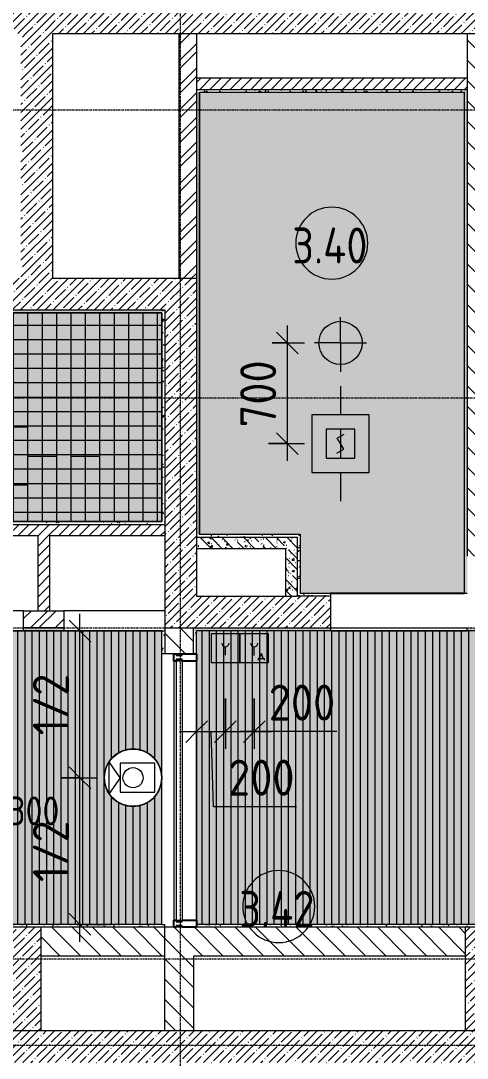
# Model space of a CAD drawing. Header units: millimetres. Extents: x 81303 to 275082, y -8553 to 29000.
# Drawn here: x 97500 to 100600, y 10410 to 17620 of the extents above; entities that cross this region are included whole.
import ezdxf

# ---------------------------------------------------------------- set-up
doc = ezdxf.new("R2010")
doc.units = ezdxf.units.MM
doc.linetypes.add('ADSK_Штрих_ш2 п1', pattern=[300, 200, -100])
doc.linetypes.add('Осевая', pattern=[31.75, 6.35, -4.7625, 15.875, -4.7625])
for name, color, linetype, lineweight in [('A-ANNO-DIMS', 7, 'Continuous', 9), ('A-ANNO-DIMS-100', 7, 'Continuous', 9), ('A-AREA-IDEN', 7, 'Continuous', 9), ('A-CLNG-PATT', 7, 'Continuous', 9), ('A-DETL-2', 7, 'ADSK_Штрих_ш2 п1', 9), ('A-GLAZ-CWMG', 7, 'Continuous', 9), ('A-GLAZ-CWMG-1', 7, 'Continuous', 25), ('A-WALL', 7, 'Continuous', 9), ('I-WALL', 7, 'Continuous', 9), ('Q-SPCQ', 7, 'Continuous', 9), ('Оси-2', 7, 'Осевая', 9)]:
    doc.layers.add(name, color=color, linetype=linetype, lineweight=lineweight)
for name, color, linetype, lineweight, true_color in [('A-ANNO-NOTE', 1, 'Continuous', 9, 0xff0000), ('A-CLNG-1', 7, 'Continuous', 9, 0xeaeaea), ('A-WALL-1', 7, 'Continuous', 9, 0x3c3c3c), ('A-WALL-FNSH-1', 7, 'Continuous', 9, 0x3c3c3c), ('G-ANNO-TEXT-1', 7, 'Continuous', 9, 0x3c3c3c), ('I-WALL-1', 7, 'Continuous', 9, 0x535353), ('Q-SPCQ-3', 7, 'Continuous', 9, 0x008040), ('Q-SPCQ-4', 1, 'Continuous', 9, 0xff0000)]:
    doc.layers.add(name, color=color, linetype=linetype, lineweight=lineweight, true_color=true_color)
doc.layers.add('A-CLNG-PATT-1', color=7, linetype='Continuous', lineweight=9, transparency=1)
doc.styles.add('GOST Common', font='GOST_Common.ttf', dxfattribs={"width": 0.9, "height": 200})
doc.styles.add('GOST Common_1', font='GOST_Common.ttf', dxfattribs={"width": 0.9, "height": 250})
doc.styles.add('ISOCPEUR', font='isocpeur.ttf', dxfattribs={"width": 0.9, "height": 250})
doc.dimstyles.new('ISO-2_5_0_9К_БОЛЬШОЙ', dxfattribs={"dimscale": 304.8, "dimtxt": 248.995294, "dimasz": 0.492126, "dimexe": 0.393701, "dimexo": 0.984252, "dimgap": 0, "dimtad": 1, "dimdec": 0, "dimrnd": 10, "dimzin": 0, "dimdsep": 46, "dimtxsty": 'ISOCPEUR', "dimblk1": 'OBLIQUE', "dimblk2": 'OBLIQUE', "dimsah": 1, "dimcen": 0.09, "dimdle": 0.393701, "dimazin": 0, "dimtfac": 1, "dimtdec": 4, "dimtix": 1, "dimtmove": 0, "dimatfit": 3, "dimfxl": 1, "dimtvp": 1, "dimtolj": 1, "dimtzin": 0, "dimarcsym": 2})
doc.dimstyles.new('ISO-2_5_0_9К_БОЛЬШОЙ_1', dxfattribs={"dimscale": 304.8, "dimtxt": 248.995294, "dimasz": 0.492126, "dimexe": 0.393701, "dimexo": 0.984252, "dimgap": 0, "dimtad": 1, "dimdec": 0, "dimrnd": 10, "dimzin": 0, "dimdsep": 46, "dimtxsty": 'ISOCPEUR', "dimblk1": 'OBLIQUE', "dimblk2": 'OBLIQUE', "dimsah": 1, "dimcen": 0.09, "dimdle": 0.393701, "dimazin": 0, "dimtfac": 1, "dimtdec": 4, "dimtix": 1, "dimtmove": 1, "dimatfit": 3, "dimfxl": 1, "dimtvp": 1, "dimtolj": 1, "dimtzin": 0, "dimarcsym": 2})
pattern_1 = [(45, (0, 0), (-57.024626, 57.024626), []), (45, (57.025, 0), (-57.024626, 57.024626), [100.806, -20.161, 3.353, -16.808])]
pattern_2 = [(45, (0, 0), (-85.53659, 85.53659), []), (45, (57.02, 0), (-85.53659, 85.53659), [])]
pattern_3 = [(135, (0, 0), (-70.71068, -70.71068), [])]
pattern_4 = [(45, (0, 0), (-35.35534, 35.35534), [])]
pattern_5 = [(135, (0, 0), (-75.43415, -75.43415), [106.68, -17.78, 3.556, -17.78]), (135, (0, 75.39), (-75.43415, -75.43415), []), (50, (0, 0), (127.52922, -11.15758), [13.335, -146.685]), (355, (0, 0), (-24.66966, 133.74002), [10.668, -117.348]), (100.451, (10.63, -0.93), (102.85973, 122.58178), [11.333, -124.663]), (46.184, (0, 35.56), (189.75516, -29.43036), [20.002, -220.027]), (96.636, (15.81, 33.1), (166.1822, 173.1996), [17, -186.995]), (351.184, (0, 35.56), (166.18393, 173.19757), [16.002, -176.022]), (21, (17.78, 26.67), (106.13027, -71.58603), [13.335, -146.685]), (326, (17.78, 26.67), (43.26188, 128.93175), [10.668, -117.348]), (71.451, (26.62, 20.7), (149.39198, 57.34505), [11.333, -124.663]), (37.5, (0, 0), (2.162228, 59.188357), [3.353, -112.573, 3.353, -115.773, -117.792]), (37.5, (0, 0), (2.162228, 59.188357), [-235.052, 3.353, -114.44]), (7.5, (0, 0), (46.773857, 70.126152), [3.353, -64.567, 3.353, -109.906, -44.894]), (7.5, (0, 0), (46.773857, 70.126152), [-181.178, 3.353, -41.542]), (327.5, (-39.65, 0), (94.913671, -4.010093), [3.353, -41.097, 3.353, -135.331, -184.023]), (327.5, (-39.65, 0), (94.913671, -4.010093), [-183.134, 3.353, -180.67]), (317.5, (-57.43, 0), (103.69057, 17.79882), [3.353, -54.432, 3.353, -88.748, -130.683]), (317.5, (-57.43, 0), (103.69057, 17.79882), [-149.885, 3.353, -127.33])]
pattern_6 = [(0, (0, 0), (121.92, 30.48), [10.058, -81.382, 10.058, -81.382, -487.68]), (0, (0, 0), (121.92, 30.48), [-182.88, 10.058, -172.822, 10.058, -81.382, -213.36]), (0, (0, 0), (121.92, 30.48), [-457.2, 10.058, -50.902, 10.058, -142.342]), (120, (45.72, 15.24), (-87.356454, 90.345817), [10.058, -81.382, 10.058, -81.382, -487.68]), (120, (45.72, 15.24), (-87.356454, 90.345817), [-182.88, 10.058, -172.822, 10.058, -81.382, -213.36]), (120, (45.72, 15.24), (-87.356454, 90.345817), [-457.2, 10.058, -50.902, 10.058, -142.342]), (240, (60.96, 76.2), (-34.563546, -120.825817), [10.058, -81.382, 10.058, -81.382, -487.68]), (240, (60.96, 76.2), (-34.563546, -120.825817), [-182.88, 10.058, -172.822, 10.058, -81.382, -213.36]), (240, (60.96, 76.2), (-34.563546, -120.825817), [-457.2, 10.058, -50.902, 10.058, -142.342])]

# ---------------------------------------------------------------- blocks, each defined once
blk = doc.blocks.new('Видеокамера - Желтый-29490382-Сводный план потолка 3 этажа в осях 23-33')
at = {"layer": 'Q-SPCQ-3'}
for p, q in [((89, 100), (-151, 100)), ((-151, 100), (-151, -100)), ((89, 0), (166.6, 110.7)), ((89, -100), (89, 100)), ((166.6, 110.7), (166.6, -110.7)), ((89, 0), (166.6, -110.7)), ((-151, -100), (89, -100))]:
    blk.add_line(p, q, dxfattribs=at)
for radius in [200, 70]:
    blk.add_circle((0, 0), radius, dxfattribs=at)
for start, end in [(0, 180), (180, 360)]:
    blk.add_arc((0, 0), 200, start, end, dxfattribs=at)
blk = doc.blocks.new('Дистанционный пожарный извещатель - Монтируемые на перекрытии-30348713-Сводный план потолка 3 этажа в осях 23-33')
at = {"layer": 'Q-SPCQ'}
for p, q in [((0, 200), (-200, 200)), ((-200, 200), (-200, 0)), ((0, 0), (0, 200)), ((-100, 50), (-100, 110)), ((-200, 0), (0, 0)), ((-72.6, 28.2), (-72.6, 18.2)), ((-66.8, 28.2), (-72.6, 28.2)), ((-49.9, 64.5), (-66.8, 28.2)), ((-66.8, 28.2), (-36.8, 28.2)), ((-36.8, 28.2), (-49.9, 64.5)), ((-36.8, 28.2), (-31.8, 28.2)), ((-31.8, 28.2), (-31.8, 18.2))]:
    blk.add_line(p, q, dxfattribs=at)
blk.add_arc((-100, 135), 25, 180, 360, dxfattribs=at)
blk = doc.blocks.new('Извещатель пожарный ручной - Монтируемые на перекрытии-30340863-Сводный план потолка 3 этажа в осях 23-33')
at = {"layer": 'Q-SPCQ'}
for p, q in [((0, 200), (-200, 200)), ((-200, 200), (-200, 0)), ((0, 0), (0, 200)), ((-100, 50), (-100, 110)), ((-200, 0), (0, 0))]:
    blk.add_line(p, q, dxfattribs=at)
blk.add_arc((-100, 135), 25, 180, 360, dxfattribs=at)
blk = doc.blocks.new('Извещатель потолочный - Монтируемые на перекрытии-30363648-Сводный план потолка 3 этажа в осях 23-33')
at = {"layer": 'Q-SPCQ'}
for p, q in [((-300, 300), (-300, -100)), ((100, 300), (-300, 300)), ((100, -100), (100, 300)), ((0, 200), (-200, 200)), ((-200, 200), (-200, 0)), ((-122.5, 139), (-74.9, 166.5)), ((0, 0), (0, 200)), ((-100, 100), (-122.5, 139)), ((-77.5, 61), (-100, 100)), ((-200, 0), (0, 0)), ((-125.1, 33.5), (-77.5, 61)), ((-300, -100), (100, -100))]:
    blk.add_line(p, q, dxfattribs=at)
blk = doc.blocks.new('Извещатель потолочный - Монтируемые на перекрытии-30355244-Сводный план потолка 3 этажа в осях 23-33')
at = {"layer": 'Q-SPCQ'}
for p, q in [((-300, 300), (-300, -100)), ((100, 300), (-300, 300)), ((100, -100), (100, 300)), ((0, 200), (-200, 200)), ((-200, 200), (-200, 0)), ((-122.5, 139), (-74.9, 166.5)), ((0, 0), (0, 200)), ((-100, 100), (-122.5, 139)), ((-77.5, 61), (-100, 100)), ((-200, 0), (0, 0)), ((-125.1, 33.5), (-77.5, 61)), ((-300, -100), (100, -100))]:
    blk.add_line(p, q, dxfattribs=at)
blk = doc.blocks.new('Прямоугольный импост - Импост структурный с накладкой - 160мм Темный-32310142-Сводный план потолка 3 этажа в осях 23-33')
at = {"layer": 'A-GLAZ-CWMG-1'}
for p, q in [((0, 17), (-50, 17)), ((-50, 17), (-50, 0)), ((-50, 0), (-40, 0)), ((-40, 0), (-40, -40)), ((-10, 0), (0, 0)), ((-10, -40), (-10, 0)), ((0, 0), (0, 17)), ((-40, -40), (-50, -40)), ((-50, -40), (-50, -140)), ((0, -40), (-10, -40)), ((0, -140), (0, -40)), ((-50, -140), (0, -140))]:
    blk.add_line(p, q, dxfattribs=at)
blk = doc.blocks.new('Прямоугольный импост - Импост структурный с накладкой - 160мм Темный-32348142-Сводный план потолка 3 этажа в осях 23-33')
at = {"layer": 'A-GLAZ-CWMG-1'}
for p, q in [((-50, 0), (-50, 17)), ((-50, 17), (0, 17)), ((-40, 0), (-50, 0)), ((-40, -40), (-40, 0)), ((0, 0), (-10, 0)), ((-10, 0), (-10, -40)), ((0, 17), (0, 0)), ((-50, -140), (-50, -40)), ((-50, -40), (-40, -40)), ((-10, -40), (0, -40)), ((0, -40), (0, -140)), ((0, -140), (-50, -140))]:
    blk.add_line(p, q, dxfattribs=at)
blk = doc.blocks.new('Прямоугольный импост - Импост структурный с накладкой - 160мм Темный-31920698-Сводный план потолка 3 этажа в осях 23-33')
at = {"layer": 'A-GLAZ-CWMG'}
for p, q in [((98563, 13170), (98563, 11370)), ((98620, 13170), (98580, 13170)), ((98580, 13170), (98580, 11370)), ((98620, 13170), (98620, 11370)), ((98720, 13170), (98720, 11370)), ((98580, 11370), (98620, 11370))]:
    blk.add_line(p, q, dxfattribs=at)
blk = doc.blocks.new('DIMBLOCK29-Сводный план потолка 3 этажа в осях 23-33')
at = {"layer": 'A-ANNO-DIMS-100', "lineweight": 20}
for p, q in [((97910.8, 12359.5), (97835.8, 12434.5)), ((97910.8, 12359.5), (97985.8, 12284.5)), ((97910.8, 11340), (97835.8, 11415)), ((97910.8, 11340), (97985.8, 11265))]:
    blk.add_line(p, q, dxfattribs=at)
at = {"layer": 'A-ANNO-DIMS-100'}
for p, q in [((97779.5, 12359.5), (98030.8, 12359.5)), ((97910.8, 12359.5), (97779.5, 12359.5)), ((97910.8, 11220), (97910.8, 12359.5)), ((98104.7, 11340), (97790.8, 11340)), ((97910.8, 11340), (98104.7, 11340))]:
    blk.add_line(p, q, dxfattribs=at)
at = {"layer": 'A-ANNO-DIMS-100', "color": 0, "insert": (97584.2, 11634.3), "char_height": 250, "width": 517.144, "attachment_point": 1, "rotation": 90, "line_spacing_factor": 1.149209, "style": 'ISOCPEUR'}
blk.add_mtext('1/2', dxfattribs=at)
blk = doc.blocks.new('_Oblique')
at = {"color": 0, "linetype": 'ByBlock', "lineweight": -2}
blk.add_line((-0.5, -0.5), (0.5, 0.5), dxfattribs=at)
blk = doc.blocks.new('DIMBLOCK30-Сводный план потолка 3 этажа в осях 23-33')
at = {"layer": 'A-ANNO-DIMS-100'}
for p, q in [((97910.8, 12359.5), (97910.8, 13499)), ((98104.7, 13379), (97790.8, 13379)), ((97910.8, 13379), (98104.7, 13379)), ((97779.5, 12359.5), (98030.8, 12359.5)), ((97910.8, 12359.5), (97779.5, 12359.5))]:
    blk.add_line(p, q, dxfattribs=at)
at = {"layer": 'A-ANNO-DIMS-100', "lineweight": 20}
for p, q in [((97910.8, 13379), (97835.8, 13454)), ((97910.8, 13379), (97985.8, 13304)), ((97910.8, 12359.5), (97835.8, 12434.5)), ((97910.8, 12359.5), (97985.8, 12284.5))]:
    blk.add_line(p, q, dxfattribs=at)
at = {"layer": 'A-ANNO-DIMS-100', "color": 0, "insert": (97584.2, 12653.8), "char_height": 250, "width": 517.144, "attachment_point": 1, "rotation": 90, "line_spacing_factor": 1.149209, "style": 'ISOCPEUR'}
blk.add_mtext('1/2', dxfattribs=at)
blk = doc.blocks.new('Марка_Помещения - Номер-25198446-Сводный план потолка 3 этажа в осях 23-33')
at = {"layer": 'A-AREA-IDEN'}
for start, end in [(360, 180), (180, 360)]:
    blk.add_arc((0, 0), 2.5, start, end, dxfattribs=at)
blk = doc.blocks.new('DIMBLOCK56-Сводный план потолка 3 этажа в осях 23-33')
at = {"layer": 'A-ANNO-DIMS-100'}
for p, q in [((98721, 12920), (98721, 12559.7)), ((98721, 12679.7), (98721, 12920)), ((98921, 12910), (98921, 12559.7)), ((98921, 12679.7), (98921, 12910)), ((98601, 12679.7), (98921, 12679.7)), ((98839.3, 12158.1), (98821, 12679.7)), ((99413.4, 12158.1), (98839.3, 12158.1))]:
    blk.add_line(p, q, dxfattribs=at)
at = {"layer": 'A-ANNO-DIMS-100', "lineweight": 20}
for p, q in [((98721, 12679.7), (98796, 12754.7)), ((98921, 12679.7), (98996, 12754.7)), ((98721, 12679.7), (98646, 12604.7)), ((98921, 12679.7), (98846, 12604.7))]:
    blk.add_line(p, q, dxfattribs=at)
at = {"layer": 'A-ANNO-DIMS-100', "color": 0, "insert": (98939.3, 12484.7), "char_height": 250, "width": 568.858, "attachment_point": 1, "line_spacing_factor": 1.149209, "style": 'ISOCPEUR'}
blk.add_mtext('200', dxfattribs=at)
blk = doc.blocks.new('DIMBLOCK57-Сводный план потолка 3 этажа в осях 23-33')
at = {"layer": 'A-ANNO-DIMS-100'}
for p, q in [((98921, 12910), (98921, 12559.7)), ((98921, 12679.7), (98921, 12910)), ((99121, 12909), (99121, 12559.7)), ((99121, 12679.7), (99121, 12909)), ((98921, 12679.7), (99241, 12679.7)), ((99121.5, 12679.7), (99021, 12679.7)), ((99695.5, 12679.7), (99121.5, 12679.7))]:
    blk.add_line(p, q, dxfattribs=at)
at = {"layer": 'A-ANNO-DIMS-100', "lineweight": 20}
for p, q in [((98921, 12679.7), (98996, 12754.7)), ((99121, 12679.7), (99196, 12754.7)), ((98921, 12679.7), (98846, 12604.7)), ((99121, 12679.7), (99046, 12604.7))]:
    blk.add_line(p, q, dxfattribs=at)
at = {"layer": 'A-ANNO-DIMS-100', "color": 0, "insert": (99221.5, 13006.3), "char_height": 250, "width": 568.858, "attachment_point": 1, "line_spacing_factor": 1.149209, "style": 'ISOCPEUR'}
blk.add_mtext('200', dxfattribs=at)
blk = doc.blocks.new('DIMBLOCK71-Сводный план потолка 3 этажа в осях 23-33')
at = {"layer": 'A-ANNO-DIMS-100'}
for p, q in [((99350.2, 15500.9), (99350.2, 14560.9)), ((99245.1, 15380.9), (99470.2, 15380.9)), ((99350.2, 15380.9), (99245.1, 15380.9)), ((99220, 14680.9), (99470.2, 14680.9)), ((99350.2, 14680.9), (99220, 14680.9))]:
    blk.add_line(p, q, dxfattribs=at)
at = {"layer": 'A-ANNO-DIMS-100', "lineweight": 20}
for p, q in [((99350.2, 15380.9), (99275.2, 15455.9)), ((99350.2, 15380.9), (99425.2, 15305.9)), ((99350.2, 14680.9), (99275.2, 14755.9)), ((99350.2, 14680.9), (99425.2, 14605.9))]:
    blk.add_line(p, q, dxfattribs=at)
at = {"layer": 'A-ANNO-DIMS-100', "color": 0, "insert": (99023.6, 14793.9), "char_height": 250, "width": 568.858, "attachment_point": 1, "rotation": 90, "line_spacing_factor": 1.149209, "style": 'ISOCPEUR'}
blk.add_mtext('700', dxfattribs=at)

msp = doc.modelspace()

# ---------------------------------------------------------------- hatches: boundary and pattern name
at = {"layer": 'A-ANNO-NOTE'}
msp.add_hatch(color=256, dxfattribs=at).paths.add_polyline_path([(97398, 10621), (97398, 11341), (98479, 11341), (98479, 12355.4), (98473.7, 12311.6), (98456.6, 12266.6), (98429.2, 12226.9), (98393.1, 12194.9), (98350.4, 12172.5), (98303.6, 12161), (98255.4, 12161), (98208.6, 12172.5), (98165.9, 12194.9), (98129.8, 12226.9), (98102.4, 12266.6), (98085.3, 12311.6), (98079.5, 12359.5), (98085.3, 12407.4), (98102.4, 12452.4), (98129.8, 12492.1), (98165.9, 12524.1), (98208.6, 12546.5), (98255.4, 12558), (98303.6, 12558), (98350.4, 12546.5), (98393.1, 12524.1), (98429.2, 12492.1), (98456.6, 12452.4), (98473.7, 12407.4), (98479, 12363.6), (98479, 13379), (95945, 13379), (95945, 13360), (95845, 13360), (95845, 13379), (95020, 13379), (95020, 13360), (94920, 13360), (94920, 13379), (84991, 13379), (84991, 10621), (97363, 10621)])
at = {"layer": 'A-CLNG-PATT'}
h = msp.add_hatch(dxfattribs=at)
h.set_pattern_fill('FP_30', color=256, style=0, pattern_type=2)
h.set_pattern_definition([(0, (96650, 14605), (0, -100), []), (270, (96650, 14605), (-100, -6e-15), [])])
h.paths.add_polyline_path([(96719, 13621), (96719, 14141), (98479, 14141), (98479, 15589), (94821, 15589), (94821, 13621)])
h.paths.add_polyline_path([(94886.2, 13796.5), (94886.2, 13846.5), (94901.2, 13846.5), (94901.2, 13796.5)])
h.paths.add_polyline_path([(94901.2, 13996.5), (94886.2, 13996.5), (94886.2, 14046.5), (94901.2, 14046.5)])
h = msp.add_hatch(dxfattribs=at)
h.set_pattern_fill('FP_28', color=256, style=0, pattern_type=2)
h.set_pattern_definition([(90, (89380, 14050.656), (50, -3e-15), [])])
h.paths.add_polyline_path([(97398, 10621), (97398, 11341), (98479, 11341), (98479, 12355.4), (98473.7, 12311.6), (98456.6, 12266.6), (98429.2, 12226.9), (98393.1, 12194.9), (98350.4, 12172.5), (98303.6, 12161), (98255.4, 12161), (98208.6, 12172.5), (98165.9, 12194.9), (98129.8, 12226.9), (98102.4, 12266.6), (98085.3, 12311.6), (98079.5, 12359.5), (98085.3, 12407.4), (98102.4, 12452.4), (98129.8, 12492.1), (98165.9, 12524.1), (98208.6, 12546.5), (98255.4, 12558), (98303.6, 12558), (98350.4, 12546.5), (98393.1, 12524.1), (98429.2, 12492.1), (98456.6, 12452.4), (98473.7, 12407.4), (98479, 12363.6), (98479, 13379), (95945, 13379), (95945, 13360), (95845, 13360), (95845, 13379), (95020, 13379), (95020, 13360), (94920, 13360), (94920, 13379), (84991, 13379), (84991, 10621), (97363, 10621)])
h = msp.add_hatch(dxfattribs=at)
h.set_pattern_fill('FP_29', color=256, style=0, pattern_type=2)
h.set_pattern_definition([(90, (108160, 14079.39), (50, -3e-15), [])])
h.paths.add_polyline_path([(120561.7, 10621), (121189, 10621), (121189, 12429), (120359, 12429), (120359, 13379), (98721, 13379), (98721, 11341), (100830, 11341), (100830, 10621), (119082.7, 10621)])
h.paths.add_polyline_path([(110533.7, 11801.5), (110485.5, 11801.5), (110438.7, 11813), (110396, 11835.4), (110359.9, 11867.4), (110332.5, 11907.1), (110315.4, 11952.1), (110309.6, 12000), (110315.4, 12047.9), (110332.5, 12092.9), (110359.9, 12132.6), (110396, 12164.6), (110438.7, 12187), (110485.5, 12198.5), (110533.7, 12198.5), (110580.5, 12187), (110623.2, 12164.6), (110659.3, 12132.6), (110686.7, 12092.9), (110703.8, 12047.9), (110709.6, 12000), (110703.8, 11952.1), (110686.7, 11907.1), (110659.3, 11867.4), (110623.2, 11835.4), (110580.5, 11813)])
h.paths.add_polyline_path([(110933.7, 11801.5), (110885.5, 11801.5), (110838.7, 11813), (110796, 11835.4), (110759.9, 11867.4), (110732.5, 11907.1), (110715.4, 11952.1), (110709.6, 12000), (110715.4, 12047.9), (110732.5, 12092.9), (110759.9, 12132.6), (110796, 12164.6), (110838.7, 12187), (110885.5, 12198.5), (110933.7, 12198.5), (110980.5, 12187), (111023.2, 12164.6), (111059.3, 12132.6), (111086.7, 12092.9), (111103.8, 12047.9), (111109.6, 12000), (111103.8, 11952.1), (111086.7, 11907.1), (111059.3, 11867.4), (111023.2, 11835.4), (110980.5, 11813)])
at = {"layer": 'A-CLNG-PATT-1'}
for points in [[(100579, 13641), (100579, 17121.8), (98741, 17121.8), (98741, 14051), (99441, 14051), (99441, 13641), (99940.6, 13641)], [(97398, 10621), (97398, 11341), (98479, 11341), (98479, 12355.4), (98473.7, 12311.6), (98456.6, 12266.6), (98429.2, 12226.9), (98393.1, 12194.9), (98350.4, 12172.5), (98303.6, 12161), (98255.4, 12161), (98208.6, 12172.5), (98165.9, 12194.9), (98129.8, 12226.9), (98102.4, 12266.6), (98085.3, 12311.6), (98079.5, 12359.5), (98085.3, 12407.4), (98102.4, 12452.4), (98129.8, 12492.1), (98165.9, 12524.1), (98208.6, 12546.5), (98255.4, 12558), (98303.6, 12558), (98350.4, 12546.5), (98393.1, 12524.1), (98429.2, 12492.1), (98456.6, 12452.4), (98473.7, 12407.4), (98479, 12363.6), (98479, 13379), (95945, 13379), (95945, 13360), (95845, 13360), (95845, 13379), (95020, 13379), (95020, 13360), (94920, 13360), (94920, 13379), (84991, 13379), (84991, 10621), (97363, 10621)]]:
    msp.add_hatch(color=256, dxfattribs=at).paths.add_polyline_path(points)
h = msp.add_hatch(color=256, dxfattribs=at)
h.paths.add_polyline_path([(96719, 13621), (96719, 14141), (98479, 14141), (98479, 15589), (94821, 15589), (94821, 13621)])
h.paths.add_polyline_path([(94886.2, 13796.5), (94886.2, 13846.5), (94901.2, 13846.5), (94901.2, 13796.5)])
h.paths.add_polyline_path([(94901.2, 13996.5), (94886.2, 13996.5), (94886.2, 14046.5), (94901.2, 14046.5)])
h = msp.add_hatch(color=256, dxfattribs=at)
h.paths.add_polyline_path([(120561.7, 10621), (121189, 10621), (121189, 12429), (120359, 12429), (120359, 13379), (98721, 13379), (98721, 11341), (100830, 11341), (100830, 10621), (119082.7, 10621)])
h.paths.add_polyline_path([(110533.7, 11801.5), (110485.5, 11801.5), (110438.7, 11813), (110396, 11835.4), (110359.9, 11867.4), (110332.5, 11907.1), (110315.4, 11952.1), (110309.6, 12000), (110315.4, 12047.9), (110332.5, 12092.9), (110359.9, 12132.6), (110396, 12164.6), (110438.7, 12187), (110485.5, 12198.5), (110533.7, 12198.5), (110580.5, 12187), (110623.2, 12164.6), (110659.3, 12132.6), (110686.7, 12092.9), (110703.8, 12047.9), (110709.6, 12000), (110703.8, 11952.1), (110686.7, 11907.1), (110659.3, 11867.4), (110623.2, 11835.4), (110580.5, 11813)])
h.paths.add_polyline_path([(110933.7, 11801.5), (110885.5, 11801.5), (110838.7, 11813), (110796, 11835.4), (110759.9, 11867.4), (110732.5, 11907.1), (110715.4, 11952.1), (110709.6, 12000), (110715.4, 12047.9), (110732.5, 12092.9), (110759.9, 12132.6), (110796, 12164.6), (110838.7, 12187), (110885.5, 12198.5), (110933.7, 12198.5), (110980.5, 12187), (111023.2, 12164.6), (111059.3, 12132.6), (111086.7, 12092.9), (111103.8, 12047.9), (111109.6, 12000), (111103.8, 11952.1), (111086.7, 11907.1), (111059.3, 11867.4), (111023.2, 11835.4), (110980.5, 11813)])
at = {"layer": 'I-WALL'}
h = msp.add_hatch(dxfattribs=at)
h.set_pattern_fill('FP_1', color=256, style=0, pattern_type=2)
h.set_pattern_definition(pattern_1)
h.paths.add_polyline_path([(100800, 17530), (100800, 21400), (100580, 21400), (100580, 17530)])
h = msp.add_hatch(dxfattribs=at)
h.set_pattern_fill('FP_1', color=256, style=0, pattern_type=2)
h.set_pattern_definition(pattern_1)
h.paths.add_polyline_path([(100580, 17530), (100580, 17750), (94800, 17750), (94800, 17530), (99940.6, 17530)])
h = msp.add_hatch(dxfattribs=at)
h.set_pattern_fill('FP_1', color=256, style=0, pattern_type=2)
h.set_pattern_definition(pattern_1)
h.paths.add_polyline_path([(97500, 15830), (97720, 15830), (97720, 17530), (97500, 17530), (97500, 17215.2)])
h = msp.add_hatch(dxfattribs=at)
h.set_pattern_fill('FP_7', color=256, style=0, pattern_type=2)
h.set_pattern_definition(pattern_2)
h.paths.add_polyline_path([(98720, 15830), (98720, 17530), (98600, 17530), (98600, 15830)])
h = msp.add_hatch(dxfattribs=at)
h.set_pattern_fill('FP_4', color=256, style=0, pattern_type=2)
h.set_pattern_definition(pattern_3)
h.paths.add_polyline_path([(100784.1, 13900), (100800, 13900), (100800, 17530), (100600, 17530), (100600, 13900)])
h = msp.add_hatch(dxfattribs=at)
h.set_pattern_fill('FP_5', color=256, style=0, pattern_type=2)
h.set_pattern_definition(pattern_4)
h.paths.add_polyline_path([(100580, 17142.8), (100600, 17142.8), (100600, 17222.8), (98720, 17222.8), (98720, 17142.8), (99940.6, 17142.8)])
h = msp.add_hatch(dxfattribs=at)
h.set_pattern_fill('FP_21', color=256, style=0, pattern_type=2)
h.set_pattern_definition(pattern_6)
h.paths.add_polyline_path([(100580, 17122.8), (100580, 17142.8), (98720, 17142.8), (98720, 17122.8), (100579, 17122.8)])
h = msp.add_hatch(dxfattribs=at)
h.set_pattern_fill('FP_21', color=256, style=0, pattern_type=2)
h.set_pattern_definition(pattern_6)
h.paths.add_polyline_path([(98740, 14050), (98740, 17122.8), (98720, 17122.8), (98720, 14050)])
h = msp.add_hatch(dxfattribs=at)
h.set_pattern_fill('FP_21', color=256, style=0, pattern_type=2)
h.set_pattern_definition(pattern_6)
h.paths.add_polyline_path([(100580, 13640), (100600, 13640), (100600, 17142.8), (100580, 17142.8), (100580, 13900)])
h = msp.add_hatch(dxfattribs=at)
h.set_pattern_fill('FP_1', color=256, style=0, pattern_type=2)
h.set_pattern_definition(pattern_1)
h.paths.add_polyline_path([(98500, 15610), (98500, 15830), (97200, 15830), (97200, 15610), (98480, 15610)])
h.paths.add_polyline_path([(95850, 15610), (95850, 15830), (94800, 15830), (94800, 15610), (94820, 15610)])
h = msp.add_hatch(dxfattribs=at)
h.set_pattern_fill('FP_1', color=256, style=0, pattern_type=2)
h.set_pattern_definition(pattern_1)
h.paths.add_polyline_path([(98651.8, 13620), (98720, 13620), (98720, 15830), (98500, 15830), (98500, 13620)])
h = msp.add_hatch(dxfattribs=at)
h.set_pattern_fill('FP_21', color=256, style=0, pattern_type=2)
h.set_pattern_definition(pattern_6)
h.paths.add_polyline_path([(98480, 15590), (98480, 15610), (94800, 15610), (94800, 15590), (97363, 15590)])
h = msp.add_hatch(dxfattribs=at)
h.set_pattern_fill('FP_21', color=256, style=0, pattern_type=2)
h.set_pattern_definition(pattern_6)
h.paths.add_polyline_path([(98500, 14140), (98500, 15610), (98480, 15610), (98480, 14140)])
h = msp.add_hatch(dxfattribs=at)
h.set_pattern_fill('FP_21', color=256, style=0, pattern_type=2)
h.set_pattern_definition(pattern_6)
h.paths.add_polyline_path([(98500, 14120), (98500, 14140), (96740, 14140), (96740, 14120), (97363, 14120)])
h = msp.add_hatch(dxfattribs=at)
h.set_pattern_fill('FP_5', color=256, style=0, pattern_type=2)
h.set_pattern_definition(pattern_4)
h.paths.add_polyline_path([(98500, 14040), (98500, 14120), (96820, 14120), (96820, 14040), (97700, 14040)])
h = msp.add_hatch(dxfattribs=at)
h.set_pattern_fill('FP_5', color=256, style=0, pattern_type=2)
h.set_pattern_definition(pattern_4)
h.paths.add_polyline_path([(97700, 13520), (97700, 14040), (97620, 14040), (97620, 13520)])
h = msp.add_hatch(dxfattribs=at)
h.set_pattern_fill('FP_21', color=256, style=0, pattern_type=2)
h.set_pattern_definition(pattern_6)
h.paths.add_polyline_path([(98720, 14030), (99440, 14030), (99440, 14050), (98720, 14050)])
h = msp.add_hatch(dxfattribs=at)
h.set_pattern_fill('FP_10', color=256, style=0, pattern_type=2)
h.set_pattern_definition(pattern_5)
h.paths.add_polyline_path([(99420, 13950), (99420, 14030), (98720, 14030), (98720, 13950), (99340, 13950)])
h = msp.add_hatch(dxfattribs=at)
h.set_pattern_fill('FP_21', color=256, style=0, pattern_type=2)
h.set_pattern_definition(pattern_6)
h.paths.add_polyline_path([(99420, 13620), (99440, 13620), (99440, 14030), (99420, 14030), (99420, 13637.4)])
h = msp.add_hatch(dxfattribs=at)
h.set_pattern_fill('FP_10', color=256, style=0, pattern_type=2)
h.set_pattern_definition(pattern_5)
h.paths.add_polyline_path([(99420, 13620), (99420, 13950), (99340, 13950), (99340, 13620)])
h = msp.add_hatch(dxfattribs=at)
h.set_pattern_fill('FP_21', color=256, style=0, pattern_type=2)
h.set_pattern_definition(pattern_6)
h.paths.add_polyline_path([(99650, 13620), (99650, 13640), (99440, 13640), (99440, 13620)])
h = msp.add_hatch(dxfattribs=at)
h.set_pattern_fill('FP_1', color=256, style=0, pattern_type=2)
h.set_pattern_definition(pattern_1)
h.paths.add_polyline_path([(99650, 13400), (99650, 13620), (98500, 13620), (98500, 13400), (98651.8, 13400)])
h = msp.add_hatch(dxfattribs=at)
h.set_pattern_fill('FP_7', color=256, style=0, pattern_type=2)
h.set_pattern_definition(pattern_2)
h.paths.add_polyline_path([(97520, 13400), (97800, 13400), (97800, 13520), (97520, 13520)])
h = msp.add_hatch(dxfattribs=at)
h.set_pattern_fill('FP_21', color=256, style=0, pattern_type=2)
h.set_pattern_definition(pattern_6)
h.paths.add_polyline_path([(97800, 13380), (97800, 13400), (97520, 13400), (97520, 13380)])
h.paths.add_polyline_path([(96820, 13380), (96820, 13400), (96595, 13400), (96595, 13380)])
h.paths.add_polyline_path([(95195, 13380), (95195, 13400), (94455, 13400), (94455, 13380), (95020, 13380)])
h.paths.add_polyline_path([(93055, 13380), (93055, 13400), (92250, 13400), (92250, 13380)])
h.paths.add_polyline_path([(91300, 13380), (91300, 13400), (90400, 13400), (90400, 13380)])
h.paths.add_polyline_path([(89450, 13380), (89450, 13400), (88200, 13400), (88200, 13380)])
h.paths.add_polyline_path([(87318.4, 13380), (87500, 13380), (87500, 13400), (87318.4, 13400)])
h.paths.add_polyline_path([(86060, 13380), (86618.4, 13380), (86618.4, 13400), (86060, 13400)])
h.paths.add_polyline_path([(85110, 13380), (85110, 13400), (84990, 13400), (84991, 13380)])
h = msp.add_hatch(dxfattribs=at)
h.set_pattern_fill('FP_21', color=256, style=0, pattern_type=2)
h.set_pattern_definition(pattern_6)
h.paths.add_polyline_path([(98500, 13220), (98500, 13380), (98480, 13380), (98480, 13220)])
h = msp.add_hatch(dxfattribs=at)
h.set_pattern_fill('FP_4', color=256, style=0, pattern_type=2)
h.set_pattern_definition(pattern_3)
h.paths.add_polyline_path([(98700, 10600), (98700, 11320), (98500, 11320), (98500, 10600), (98651.8, 10600)])
h.paths.add_polyline_path([(98651.8, 13220), (98700, 13220), (98700, 13400), (98500, 13400), (98500, 13220)])
h = msp.add_hatch(dxfattribs=at)
h.set_pattern_fill('FP_21', color=256, style=0, pattern_type=2)
h.set_pattern_definition(pattern_6)
h.paths.add_polyline_path([(120360, 13380), (120360, 13400), (118930.4, 13400), (118930.4, 13380), (120359, 13380)])
h.paths.add_polyline_path([(117480.4, 13380), (117480.4, 13400), (109770, 13400), (109770, 13380), (116695.2, 13380)])
h.paths.add_polyline_path([(107673.5, 13380), (108320, 13380), (108320, 13400), (103000, 13400), (103000, 13380), (105095.9, 13380)])
h.paths.add_polyline_path([(101550, 13380), (101550, 13400), (100600, 13400), (100600, 13380), (101100, 13380)])
h.paths.add_polyline_path([(99650, 13380), (99650, 13400), (98700, 13400), (98700, 13380), (98720, 13380)])
h = msp.add_hatch(dxfattribs=at)
h.set_pattern_fill('FP_21', color=256, style=0, pattern_type=2)
h.set_pattern_definition(pattern_6)
h.paths.add_polyline_path([(98700, 13220), (98720, 13220), (98720, 13380), (98700, 13380)])
h = msp.add_hatch(dxfattribs=at)
h.set_pattern_fill('FP_21', color=256, style=0, pattern_type=2)
h.set_pattern_definition(pattern_6)
h.paths.add_polyline_path([(98500, 11320), (98500, 11340), (97399, 11340), (97399, 11320), (97419, 11320)])
h = msp.add_hatch(dxfattribs=at)
h.set_pattern_fill('FP_1', color=256, style=0, pattern_type=2)
h.set_pattern_definition(pattern_1)
h.paths.add_polyline_path([(97419, 10600), (97639, 10600), (97639, 11320), (97419, 11320), (97419, 10954.1)])
h = msp.add_hatch(dxfattribs=at)
h.set_pattern_fill('FP_4', color=256, style=0, pattern_type=2)
h.set_pattern_definition(pattern_3)
h.paths.add_polyline_path([(98500, 11120), (98500, 11320), (97639, 11320), (97639, 11120)])
h = msp.add_hatch(dxfattribs=at)
h.set_pattern_fill('FP_4', color=256, style=0, pattern_type=2)
h.set_pattern_definition(pattern_3)
h.paths.add_polyline_path([(99940.6, 11120), (100589, 11120), (100589, 11320), (98700, 11320), (98700, 11120)])
h = msp.add_hatch(dxfattribs=at)
h.set_pattern_fill('FP_21', color=256, style=0, pattern_type=2)
h.set_pattern_definition(pattern_6)
h.paths.add_polyline_path([(100809, 11320), (100829, 11320), (100829, 11340), (98720, 11340), (98720, 11320), (100589, 11320)])
h = msp.add_hatch(dxfattribs=at)
h.set_pattern_fill('FP_1', color=256, style=0, pattern_type=2)
h.set_pattern_definition(pattern_1)
h.paths.add_polyline_path([(100809, 10600), (100809, 11320), (100589, 11320), (100589, 10600)])
h = msp.add_hatch(dxfattribs=at)
h.set_pattern_fill('FP_1', color=256, style=0, pattern_type=2)
h.set_pattern_definition(pattern_1)
h.paths.add_polyline_path([(101229.4, 10380), (101610, 10380), (101610, 10600), (94210, 10600), (94210, 10380), (99940.6, 10380)])

# ---------------------------------------------------------------- linework, layer by layer
at = {"layer": 'A-ANNO-NOTE'}
for p, q in [((99720.5, 15380.9), (99720.5, 15560.9)), ((99720.5, 15380.9), (99540.5, 15380.9)), ((99720.5, 15380.9), (99900.5, 15380.9)), ((99720.5, 15380.9), (99720.5, 15200.9)), ((98479, 13379), (95945, 13379)), ((98479, 12363.6), (98479, 13379)), ((98165.9, 12524.1), (98208.6, 12546.5)), ((98208.6, 12546.5), (98255.4, 12558)), ((98255.4, 12558), (98303.6, 12558)), ((98303.6, 12558), (98350.4, 12546.5)), ((98350.4, 12546.5), (98393.1, 12524.1)), ((98102.4, 12452.4), (98129.8, 12492.1)), ((98129.8, 12492.1), (98165.9, 12524.1)), ((98393.1, 12524.1), (98429.2, 12492.1)), ((98429.2, 12492.1), (98456.6, 12452.4)), ((98079.5, 12359.5), (98085.3, 12407.4)), ((98085.3, 12407.4), (98102.4, 12452.4)), ((98456.6, 12452.4), (98473.7, 12407.4)), ((98473.7, 12407.4), (98479, 12363.6)), ((98085.3, 12311.6), (98079.5, 12359.5)), ((98479, 12355.4), (98473.7, 12311.6)), ((98479, 11341), (98479, 12355.4)), ((98102.4, 12266.6), (98085.3, 12311.6)), ((98129.8, 12226.9), (98102.4, 12266.6)), ((98456.6, 12266.6), (98429.2, 12226.9)), ((98473.7, 12311.6), (98456.6, 12266.6)), ((98165.9, 12194.9), (98129.8, 12226.9)), ((98208.6, 12172.5), (98165.9, 12194.9)), ((98393.1, 12194.9), (98350.4, 12172.5)), ((98429.2, 12226.9), (98393.1, 12194.9)), ((98255.4, 12161), (98208.6, 12172.5)), ((98303.6, 12161), (98255.4, 12161)), ((98350.4, 12172.5), (98303.6, 12161)), ((97398, 11341), (98479, 11341))]:
    msp.add_line(p, q, dxfattribs=at)
msp.add_circle((99720.5, 15380.9), 150, dxfattribs=at)
at = {"layer": 'A-CLNG-1'}
for p, q in [((100579, 17121.8), (100579, 13641)), ((98479, 15589), (94821, 15589)), ((99441, 13641), (99650, 13641)), ((95945, 13379), (98479, 13379)), ((98479, 12363.6), (98479, 13379)), ((120359, 13379), (98721, 13379)), ((98721, 11341), (98721, 13379)), ((98479, 11341), (98479, 12355.4)), ((97398, 11341), (98479, 11341))]:
    msp.add_line(p, q, dxfattribs=at)
at = {"layer": 'A-DETL-2'}
for p, q in [((99720, 15380.9), (99720, 14180.9)), ((96650, 14594.5), (98050, 14594.5))]:
    msp.add_line(p, q, dxfattribs=at)
at = {"layer": 'A-WALL'}
for p, q in [((98720, 17530), (98720, 13620)), ((100600, 17530), (100600, 13900)), ((98720, 17142.8), (100600, 17142.8)), ((98740, 17122.8), (100580, 17122.8)), ((98740, 14050), (98740, 17122.8)), ((100580, 13640), (100580, 17122.8)), ((98500, 15610), (98500, 13400)), ((98480, 14140), (96720, 14140)), ((99440, 14050), (98740, 14050)), ((99650, 13640), (99440, 13640)), ((99650, 13620), (99420, 13620)), ((97800, 13400), (97520, 13400)), ((98500, 13400), (98500, 13220)), ((98700, 13220), (98700, 13400)), ((99650, 13380), (98720, 13380)), ((98720, 13220), (98720, 13380)), ((100809, 11320), (97419, 11320)), ((98480, 11340), (98500, 11340)), ((100829, 11340), (98720, 11340))]:
    msp.add_line(p, q, dxfattribs=at)
at = {"layer": 'A-WALL-1'}
for p, q in [((97720, 17530), (97720, 15830)), ((97720, 17530), (100800, 17530)), ((98600, 15830), (98600, 17530)), ((98720, 17222.8), (100600, 17222.8)), ((97720, 15830), (98720, 15830)), ((94800, 15610), (98500, 15610)), ((98480, 15589), (98480, 15590)), ((96740, 14120), (98500, 14120)), ((97620, 14040), (96820, 14040)), ((97620, 13520), (97620, 14040)), ((98500, 14040), (97700, 14040)), ((97700, 14040), (97700, 13520)), ((98720, 14030), (99420, 14030)), ((99420, 14030), (99420, 13620)), ((99440, 14050), (99440, 13640)), ((99340, 13950), (98720, 13950)), ((99340, 13620), (99340, 13950)), ((99650, 13640), (99650, 13380)), ((100600, 13640), (100580, 13640)), ((98720, 13620), (99420, 13620)), ((97520, 13380), (97520, 13520)), ((97520, 13520), (97800, 13520)), ((97800, 13520), (97800, 13380)), ((97800, 13380), (97520, 13380)), ((98480, 13220), (98480, 13380)), ((98480, 13380), (98500, 13380)), ((98500, 13400), (98700, 13400)), ((98500, 13400), (99650, 13400)), ((100600, 13380), (100600, 13400)), ((101550, 13380), (100600, 13380)), ((98720, 13220), (98480, 13220)), ((97639, 11320), (97639, 10600)), ((98500, 10600), (98500, 11340)), ((98720, 11320), (98720, 11340)), ((100589, 10600), (100589, 11320)), ((98500, 11120), (97639, 11120)), ((98700, 11120), (98700, 10600)), ((100589, 11120), (98700, 11120)), ((103645, 10600), (93460, 10600))]:
    msp.add_line(p, q, dxfattribs=at)
at = {"layer": 'A-WALL-FNSH-1'}
for p, q in [((100579, 17121.8), (98741, 17121.8)), ((98741, 17121.8), (98741, 14051)), ((94820, 15590), (98480, 15590)), ((98479, 14141), (98479, 15589)), ((98480, 15589), (98480, 14140)), ((96719, 14141), (98479, 14141)), ((98741, 14051), (99441, 14051)), ((99441, 14051), (99441, 13641)), ((99650, 13641), (99650, 13640)), ((100580, 13640), (100579, 13640)), ((97520, 13379), (97520, 13380)), ((97800, 13380), (97800, 13379)), ((98479, 13380), (98480, 13380)), ((99650, 13380), (99650, 13379)), ((100600, 13379), (100600, 13380)), ((98480, 13220), (98479, 13220)), ((98721, 13220), (98720, 13220)), ((98480, 11340), (97399, 11340)), ((98479, 11341), (98480, 11341)), ((98480, 11341), (98480, 11340)), ((98721, 11340), (98721, 11341)), ((98721, 11341), (100830, 11341))]:
    msp.add_line(p, q, dxfattribs=at)
at = {"layer": 'I-WALL-1'}
for p, q in [((100579, 13641), (99650, 13641)), ((99650, 13640), (100579, 13640)), ((100579, 13640), (100579, 13641)), ((100579, 13640), (100579, 13640)), ((97520, 13520), (96820, 13520)), ((98500, 13520), (97800, 13520)), ((96820, 13380), (97520, 13380)), ((98479, 13380), (97800, 13380)), ((98479, 13379), (98479, 13380)), ((99650, 13400), (100600, 13400)), ((99650, 13380), (100600, 13380))]:
    msp.add_line(p, q, dxfattribs=at)
at = {"layer": 'Оси-2'}
for p, q in [((98610, 593.7), (98610, 19415.1)), ((84603.1, 17000), (122455, 17000)), ((84603.1, 15000), (121855, 15000)), ((84603.1, 13400), (121855, 13400)), ((84603.1, 11100), (122455, 11100)), ((84603.1, 10500), (122455, 10500))]:
    msp.add_line(p, q, dxfattribs=at)

# ---------------------------------------------------------------- block references
at = {"layer": 'A-AREA-IDEN', "xscale": 99.99999999999993, "yscale": 99.99999999999993, "zscale": 99.99999999999993}
for p in [(99659.6, 16074.3), (99291.6, 11464.1)]:
    msp.add_blockref('Марка_Помещения - Номер-25198446-Сводный план потолка 3 этажа в осях 23-33', p, dxfattribs=at)
at = {"layer": 'A-GLAZ-CWMG', "rotation": 89.99999999999993}
msp.add_blockref('Прямоугольный импост - Импост структурный с накладкой - 160мм Темный-32348142-Сводный план потолка 3 этажа в осях 23-33', (98580, 13220), dxfattribs=at)
at = {"layer": 'A-GLAZ-CWMG'}
msp.add_blockref('Прямоугольный импост - Импост структурный с накладкой - 160мм Темный-31920698-Сводный план потолка 3 этажа в осях 23-33', (0, 0), dxfattribs=at)
at = {"layer": 'A-GLAZ-CWMG', "extrusion": (0, 0, -1), "rotation": 270.0000000000001}
msp.add_blockref('Прямоугольный импост - Импост структурный с накладкой - 160мм Темный-32310142-Сводный план потолка 3 этажа в осях 23-33', (-98580, 11320), dxfattribs=at)
at = {"layer": 'Q-SPCQ-3', "rotation": 180}
msp.add_blockref('Видеокамера - Желтый-29490382-Сводный план потолка 3 этажа в осях 23-33', (98279.5, 12359.5), dxfattribs=at)
at = {"layer": 'Q-SPCQ-4'}
for name, p in [('Извещатель потолочный - Монтируемые на перекрытии-30363648-Сводный план потолка 3 этажа в осях 23-33', (99820, 14580.9)), ('Извещатель потолочный - Монтируемые на перекрытии-30355244-Сводный план потолка 3 этажа в осях 23-33', (97450, 14494.5)), ('Извещатель пожарный ручной - Монтируемые на перекрытии-30340863-Сводный план потолка 3 этажа в осях 23-33', (99021, 13160)), ('Дистанционный пожарный извещатель - Монтируемые на перекрытии-30348713-Сводный план потолка 3 этажа в осях 23-33', (99221, 13159))]:
    msp.add_blockref(name, p, dxfattribs=at)

# ---------------------------------------------------------------- texts
at = {"layer": 'A-AREA-IDEN', "char_height": 250, "width": 685.443, "attachment_point": 1, "style": 'GOST Common_1'}
for s, insert in [('3.40', (99384.8, 16182.9)), ('3.42', (99016.9, 11572.7))]:
    msp.add_mtext(s, dxfattribs=dict(at, insert=insert))
at = {"layer": 'G-ANNO-TEXT-1', "insert": (96833.1, 12228.8), "char_height": 200, "width": 1103.924, "attachment_point": 1, "style": 'GOST Common'}
msp.add_mtext('  h=2300', dxfattribs=at)

# ---------------------------------------------------------------- dimensions: what is measured, and where the dimension line sits
at = {"layer": 'A-ANNO-DIMS'}
dim = msp.add_linear_dim(base=(99350.2, 14680.9), p1=(99545.1, 15380.9), p2=(99520, 14680.9), angle=90, dimstyle='ISO-2_5_0_9К_БОЛЬШОЙ', override={"dimpost": '<>', "dimfxl": 700.450507}, dxfattribs=at)
dim.commit()
dim.dimension.update_dxf_attribs({"geometry": 'DIMBLOCK71-Сводный план потолка 3 этажа в осях 23-33', "text_midpoint": (99225.2, 15030.9)})
for base, p1, p2, picture, middle in [((97910.8, 13379), (98079.5, 12359.5), (97804.7, 13379), 'DIMBLOCK30-Сводный план потолка 3 этажа в осях 23-33', (97785.8, 12869.2)), ((97910.8, 12359.5), (97804.7, 11340), (98079.5, 12359.5), 'DIMBLOCK29-Сводный план потолка 3 этажа в осях 23-33', (97785.8, 11849.7))]:
    dim = msp.add_linear_dim(base=base, p1=p1, p2=p2, angle=90, text='1/2', dimstyle='ISO-2_5_0_9К_БОЛЬШОЙ', override={"dimpost": '<>', "dimfxl": 1055.881082}, dxfattribs=at)
    dim.commit()
    dim.dimension.update_dxf_attribs({"geometry": picture, "text_midpoint": middle})
for base, p1, p2, override, picture, middle in [((98921, 12679.7), (98721, 13220), (98921, 13210), {"dimpost": '<>', "dimfxl": 200.24998}, 'DIMBLOCK56-Сводный план потолка 3 этажа в осях 23-33', (99223.8, 12318.1)), ((99121, 12679.7), (98921, 13210), (99121, 13209), {"dimpost": '<>', "dimfxl": 200.002485}, 'DIMBLOCK57-Сводный план потолка 3 этажа в осях 23-33', (99505.9, 12839.6))]:
    dim = msp.add_linear_dim(base=base, p1=p1, p2=p2, dimstyle='ISO-2_5_0_9К_БОЛЬШОЙ_1', override=override, dxfattribs=at)
    dim.commit()
    dim.dimension.update_dxf_attribs({"geometry": picture, "text_midpoint": middle, "dimtype": 160})

doc.saveas('drawing.dxf')
